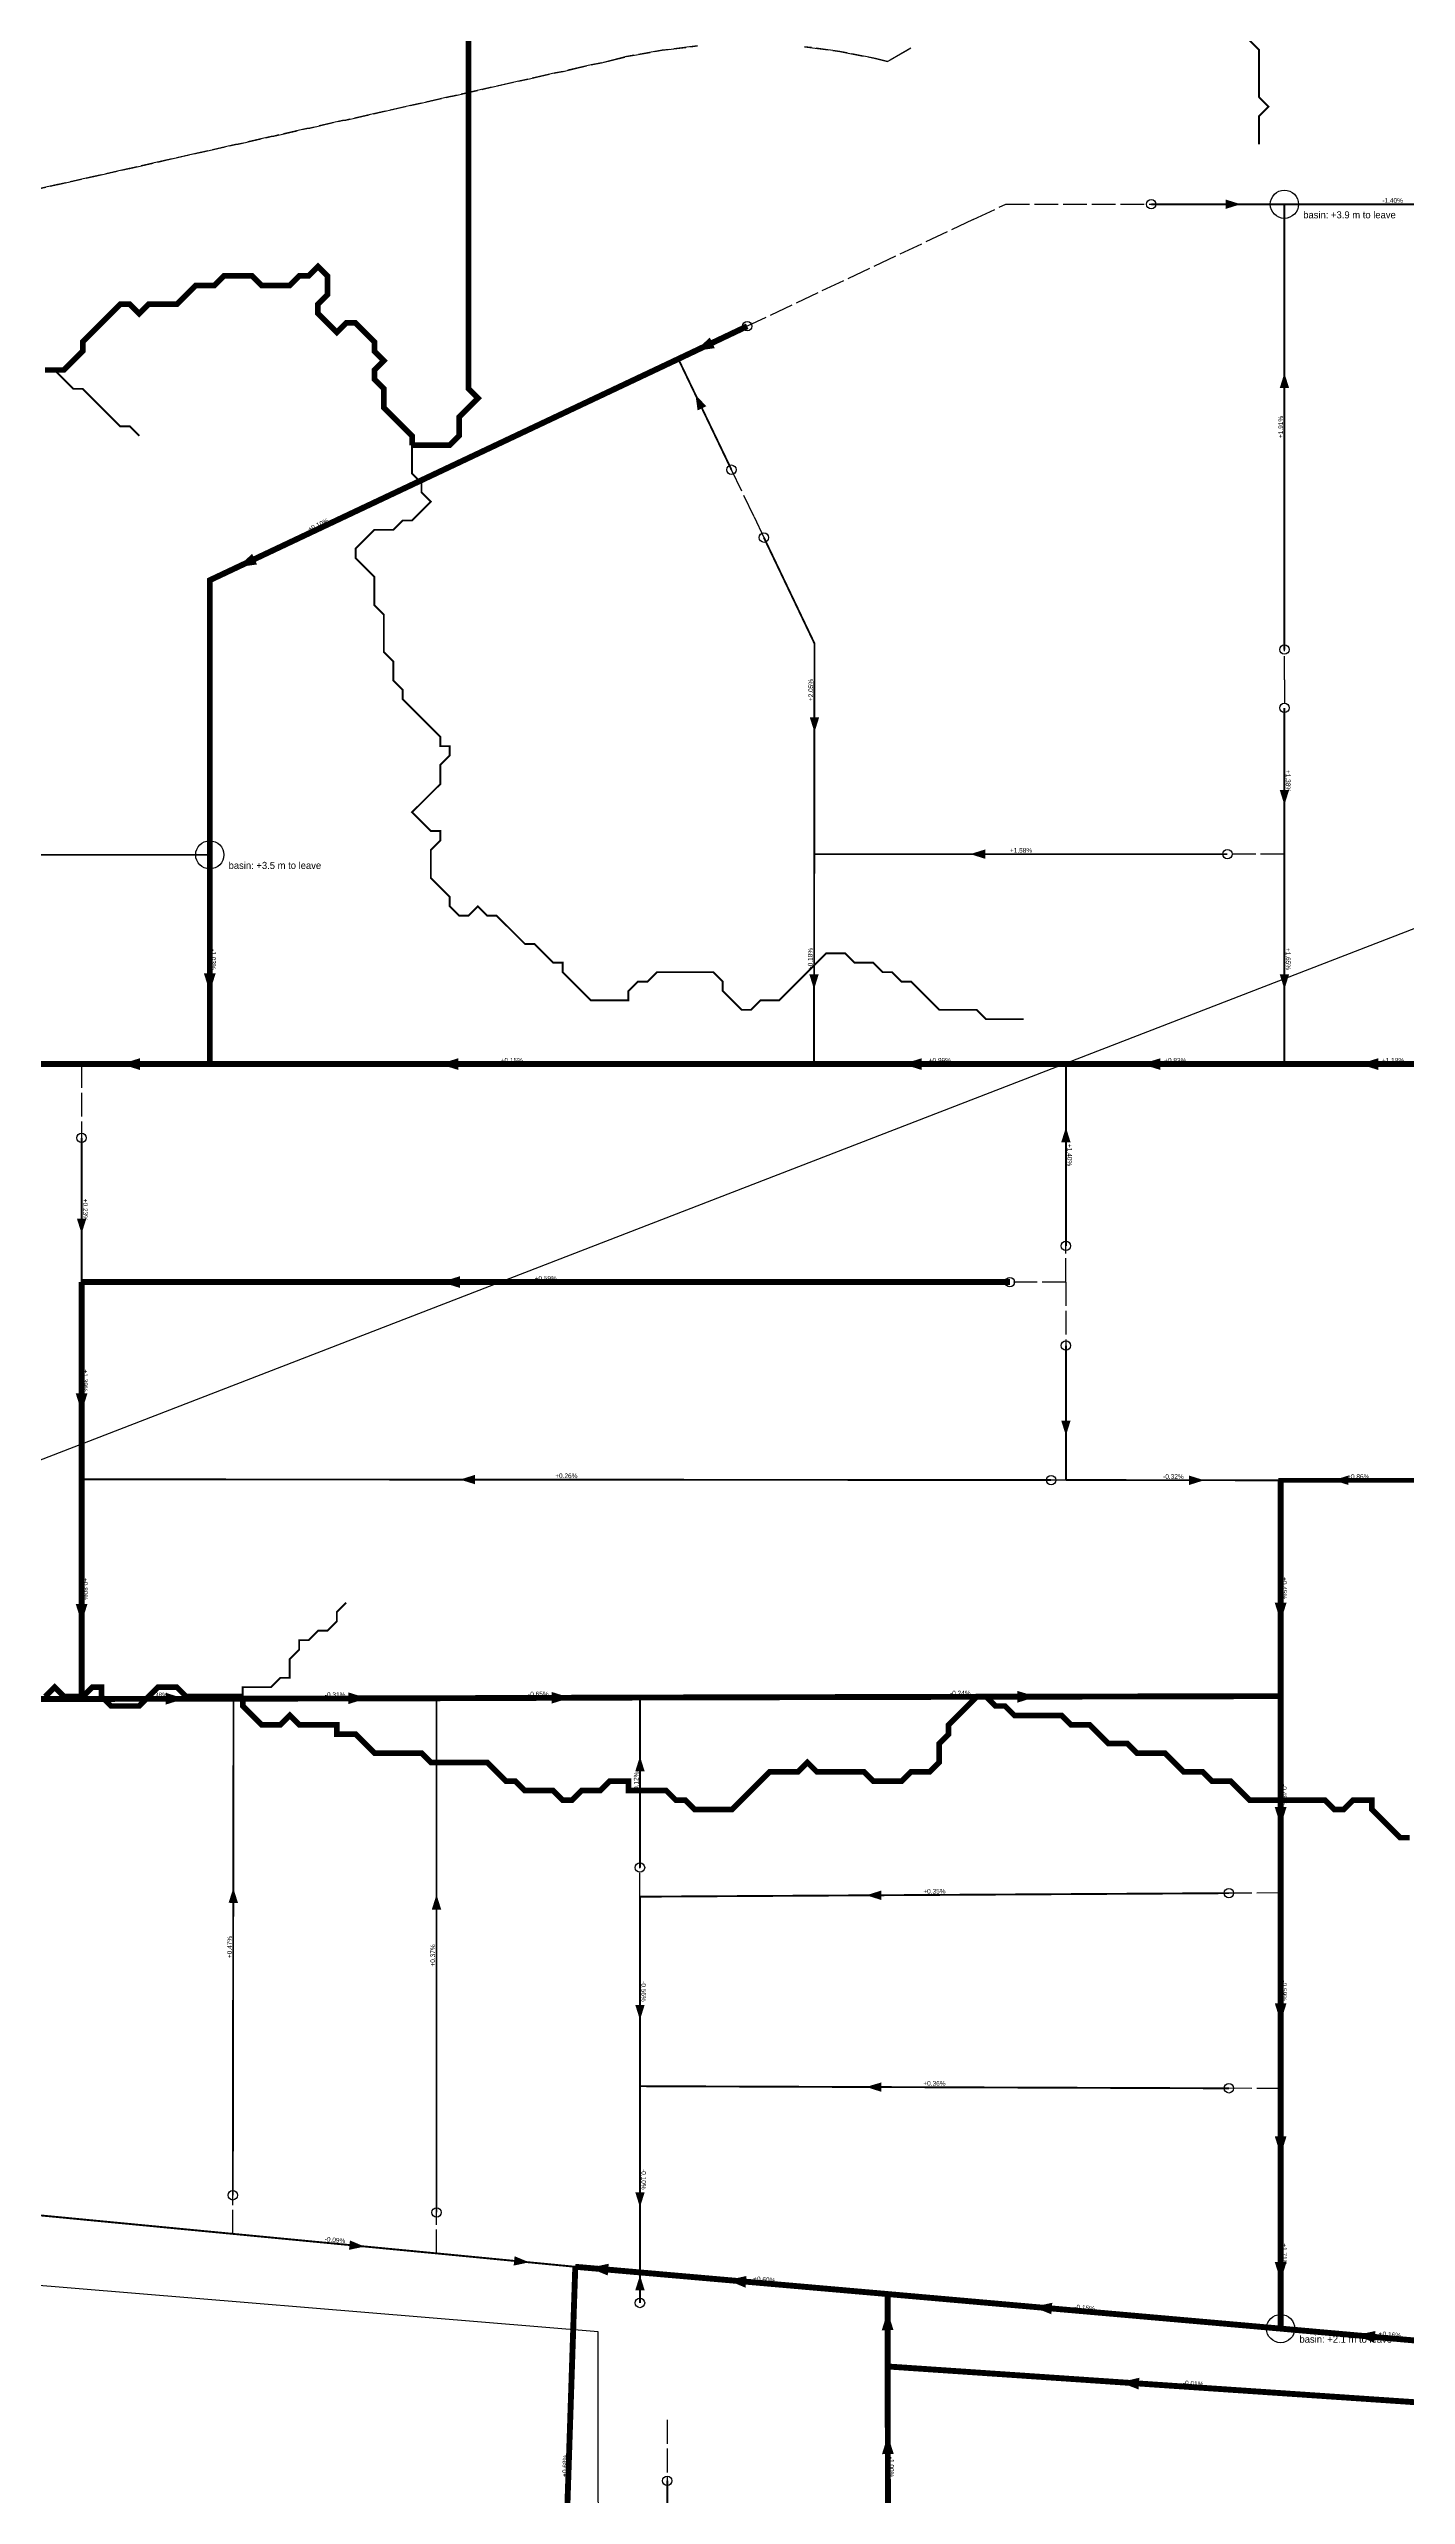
# Model space of a CAD drawing. Header units: metres. Extents: x 442821 to 452274, y 2561971 to 2571293.
# Drawn here: x 443661 to 444238, y 2564912 to 2565952 of the extents above; entities that cross this region are included whole.
import ezdxf
from ezdxf.enums import TextEntityAlignment as Align

# ---------------------------------------------------------------- set-up
doc = ezdxf.new("R2010")
doc.units = ezdxf.units.M
doc.header["$LTSCALE"] = 8
doc.linetypes.add('DASHDOT', pattern=[3.556, 2.54, -0.508, 0, -0.508])
doc.linetypes.add('DASHED', pattern=[1.524, 1.27, -0.254])
for name, color, linetype in [('A_ARROWS', 7, 'Continuous'), ('A_BASINS', 1, 'Continuous'), ('A_BUILT_2006', 252, 'Continuous'), ('A_CATCHMENTS', 7, 'Continuous'), ('A_DIRECT_LINK', 6, 'Continuous'), ('A_GRADIENT', 8, 'Continuous'), ('A_HEAD_GAP', 8, 'Continuous'), ('A_HEADS', 8, 'Continuous'), ('A_STREAMS', 5, 'Continuous')]:
    doc.layers.add(name, color=color, linetype=linetype)

msp = doc.modelspace()

# ---------------------------------------------------------------- linework, layer by layer
at = {"layer": 'A_ARROWS', "color": 1}
for points in [[(444167.3, 2565886.4), (444160.9, 2565884.4), (444160.9, 2565888.4)], [(443935.4, 2565824), (443941.6, 2565829.7), (443943.7, 2565825.2)], [(444185.9, 2565814.6), (444187.9, 2565808.2), (444183.9, 2565808.2)], [(443935.5, 2565805.4), (443940.1, 2565800.5), (443936.4, 2565798.7)], [(443740.8, 2565732), (443747, 2565737.7), (443749.1, 2565733.2)], [(443986.1, 2565661.8), (443984.1, 2565668.2), (443988.1, 2565668.2)], [(444185.9, 2565630.9), (444183.9, 2565637.3), (444187.9, 2565637.3)], [(444052.3, 2565610), (444058.7, 2565612), (444058.7, 2565608)], [(443729, 2565551.3), (443726.5, 2565559.3), (443731.5, 2565559.3)], [(443985.9, 2565552.5), (443983.9, 2565558.9), (443987.9, 2565558.9)], [(444185.9, 2565552.5), (444183.9, 2565558.9), (444187.9, 2565558.9)], [(443691.3, 2565520.7), (443699.3, 2565523.2), (443699.3, 2565518.2)], [(443826.7, 2565520.7), (443834.7, 2565523.2), (443834.7, 2565518.2)], [(444023.7, 2565520.7), (444031.7, 2565523.2), (444031.7, 2565518.2)], [(444125.2, 2565520.7), (444133.2, 2565523.2), (444133.2, 2565518.2)], [(444217.8, 2565520.7), (444225.8, 2565523.2), (444225.8, 2565518.2)], [(444093, 2565493.8), (444095, 2565487.4), (444091, 2565487.4)], [(443674.5, 2565448.6), (443672.5, 2565455), (443676.5, 2565455)], [(443827.4, 2565428), (443835.4, 2565430.5), (443835.4, 2565425.5)], [(443674.5, 2565372.7), (443672, 2565380.7), (443677, 2565380.7)], [(444093, 2565362.7), (444091, 2565369.1), (444095, 2565369.1)], [(443835.4, 2565344), (443841.8, 2565346), (443841.8, 2565342)], [(444151.8, 2565343.7), (444145.4, 2565341.7), (444145.4, 2565345.7)], [(444206.7, 2565343.7), (444213.1, 2565345.7), (444213.1, 2565341.7)], [(443674.5, 2565283.1), (443672, 2565291.1), (443677, 2565291.1)], [(444184.3, 2565283.6), (444181.8, 2565291.6), (444186.8, 2565291.6)], [(443718.3, 2565250.8), (443710.3, 2565248.3), (443710.3, 2565253.3)], [(443795.9, 2565251), (443787.9, 2565248.5), (443787.9, 2565253.5)], [(443882.3, 2565251.2), (443874.3, 2565248.7), (443874.3, 2565253.7)], [(444080.4, 2565251.7), (444072.4, 2565249.1), (444072.4, 2565254.1)], [(443911.9, 2565226.3), (443913.9, 2565219.9), (443909.9, 2565219.9)], [(444184.3, 2565196.7), (444181.8, 2565204.7), (444186.8, 2565204.7)], [(443739, 2565170.3), (443741, 2565163.9), (443737, 2565164)], [(443825.4, 2565167.5), (443827.4, 2565161.1), (443823.4, 2565161.1)], [(444008.1, 2565167.2), (444014.5, 2565169.2), (444014.5, 2565165.2)], [(443911.9, 2565114.2), (443909.9, 2565120.6), (443913.9, 2565120.6)], [(444184.3, 2565113.3), (444181.8, 2565121.3), (444186.8, 2565121.3)], [(444008.1, 2565085.7), (444014.5, 2565087.6), (444014.5, 2565083.6)], [(444184.3, 2565056.7), (444181.8, 2565064.7), (444186.8, 2565064.7)], [(443911.9, 2565034.5), (443909.9, 2565040.9), (443913.9, 2565040.9)], [(443794.8, 2565017.8), (443788.2, 2565016.4), (443788.6, 2565020.4)], [(443864.8, 2565011.1), (443858.2, 2565009.7), (443858.6, 2565013.7)], [(443890.4, 2565008.7), (443898.6, 2565010.5), (443898.2, 2565005.5)], [(444184.3, 2565003.2), (444181.8, 2565011.2), (444186.8, 2565011.2)], [(443911.9, 2565005.6), (443913.9, 2564999.2), (443909.9, 2564999.2)], [(443949.1, 2565003.5), (443957.2, 2565005.3), (443956.8, 2565000.3)], [(444017.2, 2564990.2), (444019.7, 2564982.3), (444014.7, 2564982.2)], [(444079.1, 2564992.1), (444087.2, 2564993.9), (444086.8, 2564989)], [(444216.4, 2564980.1), (444224.6, 2564981.9), (444224.1, 2564976.9)], [(444116.1, 2564960.1), (444124.2, 2564962), (444123.9, 2564957)], [(444017.3, 2564937.5), (444019.8, 2564929.6), (444014.8, 2564929.5)]]:
    msp.add_solid(points, dxfattribs=at)
at = {"layer": 'A_BASINS', "color": 1}
for centre in [(444185.9, 2565886.4), (443729, 2565609.7), (444184.3, 2564982.9)]:
    msp.add_circle(centre, 6, dxfattribs=at)
at = {"layer": 'A_BUILT_2006', "color": 252}
msp.add_lwpolyline([(444422.4, 2563343.7), (444425.8, 2563359.7), (444354.3, 2563402.3), (444079.1, 2562950.6), (443944.5, 2563054.6), (443895.5, 2563534.9), (443894.2, 2564981.6), (443353.4, 2565026.3), (443356.8, 2565236.3), (445139.7, 2565926.1), (445353.1, 2566067)], dxfattribs=at)
at = {"layer": 'A_CATCHMENTS', "color": 1, "linetype": 'DASHED'}
for points in [[(443649.4, 2565891.4), (443664.3, 2565894.8), (443664.5, 2565894.8), (443679.6, 2565898.2), (443679.7, 2565898.2), (443694.7, 2565901.6), (443695, 2565901.6), (443709.8, 2565905), (443710.3, 2565905.1), (443724.9, 2565908.4), (443725.6, 2565908.5), (443740, 2565911.8), (443741, 2565911.9), (443755.1, 2565915.2), (443756.3, 2565915.4), (443770.2, 2565918.6), (443771.6, 2565918.8), (443785.4, 2565922), (443786.9, 2565922.2), (443800.5, 2565925.3), (443802.3, 2565925.7), (443815.6, 2565928.7), (443817.6, 2565929.1), (443830.7, 2565932.1), (443832.9, 2565932.5), (443845.8, 2565935.5), (443848.2, 2565936), (443860.9, 2565938.9), (443863.6, 2565939.4), (443876, 2565942.3), (443879.3, 2565942.9), (443891.1, 2565945.7), (443895.6, 2565946.5), (443906.2, 2565949.2), (443921.3, 2565951.9), (443936.4, 2565953.7)], [(443981.8, 2565953.4), (443996.9, 2565951.4), (444012, 2565948.4), (444017.2, 2565947.1), (444027.1, 2565952.8)]]:
    msp.add_lwpolyline(points, dxfattribs=at)
at = {"layer": 'A_CATCHMENTS', "color": 3, "linetype": 'DASHED'}
for points in [[(443936.4, 2565953.7), (443921.3, 2565951.9), (443906.2, 2565949.2), (443895.6, 2565946.5), (443891.1, 2565945.7), (443879.3, 2565942.9), (443876, 2565942.3), (443863.6, 2565939.4), (443860.9, 2565938.9), (443848.2, 2565936), (443845.8, 2565935.5), (443832.9, 2565932.5), (443830.7, 2565932.1), (443817.6, 2565929.1), (443815.6, 2565928.7), (443802.3, 2565925.7), (443800.5, 2565925.3), (443786.9, 2565922.2), (443785.4, 2565922), (443771.6, 2565918.8), (443770.2, 2565918.6), (443756.3, 2565915.4), (443755.1, 2565915.2), (443741, 2565911.9), (443740, 2565911.8), (443725.6, 2565908.5), (443724.9, 2565908.4), (443710.3, 2565905.1), (443709.8, 2565905), (443695, 2565901.6), (443694.7, 2565901.6), (443679.7, 2565898.2), (443679.6, 2565898.2), (443664.5, 2565894.8), (443664.3, 2565894.8), (443649.4, 2565891.4)], [(444027.1, 2565952.8), (444017.2, 2565947.1), (444012, 2565948.4), (443996.9, 2565951.4), (443981.8, 2565953.4)]]:
    msp.add_lwpolyline(points, dxfattribs=at)
at = {"layer": 'A_DIRECT_LINK', "color": 6, "linetype": 'DASHED', "const_width": 2}
msp.add_lwpolyline([(445198.6, 2566068.3), (445175.1, 2565947), (445132.7, 2565921.7), (445069.7, 2565884.2), (445021.7, 2565884.3), (445021, 2565791.7), (444831.9, 2565790.7), (444664.4, 2565791.8), (444664.4, 2565708.5), (444456.3, 2565708.3), (444370.7, 2565708.2), (444277.9, 2565708.1), (444278.2, 2565520.7), (444277.7, 2565398.4), (444277.6, 2565343.6), (444184.3, 2565343.7), (444184.3, 2565251.9), (444184.3, 2565168.2), (444184.3, 2565085), (444184.3, 2564982.9), (444171.9, 2564984), (444017.2, 2564997.6), (444017.2, 2564966.8), (444017.4, 2564881.2)], dxfattribs=at)
at = {"layer": 'A_HEAD_GAP', "color": 8, "linetype": 'DASHED'}
for points in [[(444053.6, 2565879.9), (443957.5, 2565834.5)], [(444053.6, 2565879.9), (444067.4, 2565886.4), (444129.3, 2565886.4)], [(443960.4, 2565753.4), (443950.8, 2565773.5)], [(443960.4, 2565753.4), (443964.6, 2565744.6)], [(444185.9, 2565684.1), (444185.9, 2565697)], [(444185.9, 2565684.1), (444185.9, 2565672.2)], [(444185.9, 2565610), (444161.7, 2565610)], [(443674.5, 2565520.7), (443674.5, 2565489.3)], [(444093, 2565428), (444093, 2565443.4)], [(444093, 2565428), (444069.2, 2565428)], [(444093, 2565428), (444093, 2565401)], [(444093, 2565343.8), (444086.7, 2565343.8)], [(443911.9, 2565166.6), (443911.9, 2565179)], [(444184.3, 2565168.2), (444162.3, 2565168.1)], [(444184.3, 2565085), (444162.3, 2565085.1)], [(443738.8, 2565023.2), (443738.8, 2565039.6)], [(443825.4, 2565014.9), (443825.4, 2565032.3)], [(443923.5, 2564944.1), (443923.5, 2564918.2)]]:
    msp.add_lwpolyline(points, dxfattribs=at)
at = {"layer": 'A_HEADS', "color": 1}
for centre in [(444129.3, 2565886.4), (443957.5, 2565834.5), (443950.8, 2565773.5), (443964.6, 2565744.6), (444185.9, 2565697), (444185.9, 2565672.2), (444161.7, 2565610), (443674.5, 2565489.3), (444093, 2565443.4), (444069.2, 2565428), (444093, 2565401), (444086.7, 2565343.8), (443911.9, 2565179), (444162.3, 2565168.1), (444162.3, 2565085.1), (443738.8, 2565039.6), (443825.4, 2565032.3), (443911.9, 2564993.8), (443923.5, 2564918.2)]:
    msp.add_circle(centre, 2, dxfattribs=at)
at = {"layer": 'A_SECONDARY_HEADER', "color": 1, "const_width": 2.5}
for points in [[(443957.5, 2565834.5), (443928.2, 2565820.6)], [(444093, 2565520.7), (443985.9, 2565520.7)], [(444185.9, 2565520.7), (444093, 2565520.7)], [(444278.2, 2565520.7), (444185.9, 2565520.7)], [(444069.2, 2565428), (443674.5, 2565428)], [(443674.5, 2565428), (443674.5, 2565344.1)], [(443674.5, 2565344.1), (443674.5, 2565250.7)], [(444184.3, 2565046.1), (444184.3, 2564982.9)], [(443884.4, 2565009.2), (443878.8, 2564839.9)], [(444017.2, 2564997.6), (443911.9, 2565006.8)]]:
    msp.add_lwpolyline(points, dxfattribs=at)
at = {"layer": 'A_SECONDARY_HEADER', "color": 1, "linetype": 'DASHED', "const_width": 2.5}
for points in [[(443928.2, 2565820.6), (443729, 2565726.5), (443729, 2565609.7)], [(443674.5, 2565520.7), (443588, 2565520.7)], [(443985.9, 2565520.7), (443729, 2565520.7)], [(444184.3, 2565343.7), (444184.3, 2565251.9)], [(443911.9, 2565006.8), (443884.4, 2565009.2)], [(444276.9, 2564974.7), (444184.3, 2564982.9)], [(444276.8, 2564949.2), (444017.2, 2564966.8)]]:
    msp.add_lwpolyline(points, dxfattribs=at)
at = {"layer": 'A_SECONDARY_HEADER', "color": 1, "linetype": 'DASHDOT', "const_width": 2.5}
for points in [[(443729, 2565609.7), (443729, 2565520.7)], [(443729, 2565520.7), (443674.5, 2565520.7)], [(443588.8, 2565250.5), (443674.5, 2565250.7)], [(443674.5, 2565250.7), (443739.1, 2565250.8)], [(443739.1, 2565250.8), (443825.4, 2565251)], [(443825.4, 2565251), (443911.9, 2565251.3)], [(443911.9, 2565251.3), (444184.3, 2565251.9)], [(444184.3, 2565251.9), (444184.3, 2565168.2)], [(444184.3, 2565168.2), (444184.3, 2565085)], [(444184.3, 2565085), (444184.3, 2565046.1)], [(444017.2, 2564966.8), (444017.2, 2564997.6)], [(444184.3, 2564982.9), (444171.9, 2564984), (444017.2, 2564997.6)], [(444017.4, 2564881.2), (444017.2, 2564966.8)]]:
    msp.add_lwpolyline(points, dxfattribs=at)
at = {"layer": 'A_SECONDARY_MAIN', "color": 1, "linetype": 'DASHDOT', "const_width": 0.8}
for points in [[(444185.9, 2565886.4), (444277.9, 2565886.4)], [(444093, 2565343.8), (444184.3, 2565343.7)], [(443911.9, 2565166.6), (443911.9, 2565086)], [(443413.7, 2565054.4), (443738.8, 2565023.2)], [(443825.4, 2565014.9), (443884.4, 2565009.2)]]:
    msp.add_lwpolyline(points, dxfattribs=at)
at = {"layer": 'A_SECONDARY_MAIN', "color": 1, "const_width": 0.8}
for points in [[(443964.6, 2565744.6), (443986.1, 2565699.6), (443986, 2565610)], [(444185.9, 2565672.2), (444185.9, 2565610)], [(444185.9, 2565610), (444185.9, 2565520.7)], [(443923.5, 2564918.2), (443923.6, 2564840.2)]]:
    msp.add_lwpolyline(points, dxfattribs=at)
at = {"layer": 'A_SECONDARY_MAIN', "color": 1, "linetype": 'DASHED', "const_width": 0.8}
for points in [[(443986, 2565610), (443985.9, 2565520.7)], [(443911.9, 2565086), (443911.9, 2565006.8)], [(443738.8, 2565023.2), (443825.4, 2565014.9)], [(443911.9, 2564993.8), (443911.9, 2565006.8)]]:
    msp.add_lwpolyline(points, dxfattribs=at)
at = {"layer": 'A_SECONDARY_MAIN_BRANCH', "color": 1, "const_width": 0.8}
for points in [[(444129.3, 2565886.4), (444185.9, 2565886.4)], [(444185.9, 2565697), (444185.9, 2565886.4)], [(443950.8, 2565773.5), (443928.2, 2565820.6)], [(444161.7, 2565610), (443986, 2565610)], [(444093, 2565443.4), (444093, 2565520.7)], [(444093, 2565401), (444093, 2565343.8)], [(444250.3, 2565343.6), (444184.3, 2565343.7)]]:
    msp.add_lwpolyline(points, dxfattribs=at)
at = {"layer": 'A_SECONDARY_MAIN_BRANCH', "color": 1, "linetype": 'DASHED', "const_width": 0.8}
for points in [[(443413.7, 2565547.3), (443413.7, 2565609.7), (443729, 2565609.7)], [(443674.5, 2565489.3), (443674.5, 2565428)], [(444086.7, 2565343.8), (443674.5, 2565344.1)], [(443738.8, 2565039.6), (443739.1, 2565250.8)], [(443825.4, 2565032.3), (443825.4, 2565251)], [(443911.9, 2565179), (443911.9, 2565251.3)], [(444162.3, 2565168.1), (443911.9, 2565166.6)], [(444162.3, 2565085.1), (443911.9, 2565086)]]:
    msp.add_lwpolyline(points, dxfattribs=at)
at = {"layer": 'A_STREAMS', "color": 5}
for points, const_width in [([(443839, 2565956), (443839, 2565952), (443839, 2565948), (443839, 2565944), (443839, 2565940), (443839, 2565936), (443839, 2565932), (443839, 2565927.9), (443839, 2565923.9), (443839, 2565919.9), (443839, 2565915.9), (443839, 2565911.9), (443839, 2565907.9), (443839, 2565903.9), (443839, 2565899.9), (443839, 2565895.9), (443839, 2565891.9), (443839, 2565887.9), (443839, 2565883.9), (443839, 2565879.9), (443839, 2565875.9), (443839, 2565871.9), (443839, 2565867.9), (443839, 2565863.9), (443839, 2565859.9), (443839, 2565855.9), (443839, 2565851.9), (443839, 2565847.9), (443839, 2565843.9), (443839, 2565839.9), (443839, 2565835.9), (443839, 2565831.9), (443839, 2565827.9), (443839, 2565823.9), (443839, 2565819.9), (443839, 2565815.9), (443839, 2565811.9), (443839, 2565807.9), (443843, 2565803.9), (443839, 2565799.9), (443835, 2565795.9), (443835, 2565791.9), (443835, 2565787.9), (443831, 2565783.9), (443827, 2565783.9), (443823, 2565783.9), (443819, 2565783.9), (443815, 2565783.9)], 2.4), ([(444175.1, 2565911.9), (444175.1, 2565915.9), (444175.1, 2565919.9), (444175.1, 2565923.9), (444179.1, 2565927.9), (444175.1, 2565932), (444175.1, 2565936), (444175.1, 2565940), (444175.1, 2565944), (444175.1, 2565948), (444175.1, 2565952), (444171.1, 2565956)], 0.8), ([(443815, 2565783.9), (443815, 2565787.9), (443811, 2565791.9), (443807, 2565795.9), (443803, 2565799.9), (443803, 2565803.9), (443803, 2565807.9), (443799, 2565811.9), (443799, 2565815.9), (443803, 2565819.9), (443799, 2565823.9), (443799, 2565827.9), (443795, 2565831.9), (443791, 2565835.9), (443787, 2565835.9), (443783, 2565831.9), (443779, 2565835.9), (443775, 2565839.9), (443775, 2565843.9), (443779, 2565847.9), (443779, 2565851.9), (443779, 2565855.9), (443775, 2565859.9), (443771, 2565855.9), (443767, 2565855.9), (443763, 2565851.9), (443759, 2565851.9), (443755, 2565851.9), (443751, 2565851.9), (443747, 2565855.9), (443743, 2565855.9), (443739, 2565855.9), (443735, 2565855.9), (443731, 2565851.9), (443727, 2565851.9), (443723, 2565851.9), (443719, 2565847.9), (443715, 2565843.9), (443711, 2565843.9), (443707, 2565843.9), (443703, 2565843.9), (443699, 2565839.9), (443695, 2565843.9), (443691, 2565843.9), (443687, 2565839.9), (443683, 2565835.9), (443679, 2565831.9), (443675, 2565827.9), (443675, 2565823.9), (443671, 2565819.9), (443667, 2565815.9), (443663, 2565815.9)], 2.4), ([(443663, 2565815.9), (443659, 2565815.9)], 2.4), ([(443699, 2565787.9), (443695, 2565791.9), (443691, 2565791.9), (443687, 2565795.9), (443683, 2565799.9), (443679, 2565803.9), (443675, 2565807.9), (443671, 2565807.9), (443667, 2565811.9), (443663, 2565815.9)], 0.8), ([(444075.1, 2565539.8), (444071.1, 2565539.8), (444067.1, 2565539.8), (444063.1, 2565539.8), (444059.1, 2565539.8), (444055.1, 2565543.8), (444051.1, 2565543.8), (444047.1, 2565543.8), (444043.1, 2565543.8), (444039.1, 2565543.8), (444035.1, 2565547.8), (444031.1, 2565551.8), (444027.1, 2565555.8), (444023.1, 2565555.8), (444019.1, 2565559.8), (444015.1, 2565559.8), (444011.1, 2565563.8), (444007.1, 2565563.8), (444003.1, 2565563.8), (443999.1, 2565567.8), (443995.1, 2565567.8), (443991.1, 2565567.8), (443987.1, 2565563.8), (443983.1, 2565559.8), (443979.1, 2565555.8), (443975.1, 2565551.8), (443971.1, 2565547.8), (443967.1, 2565547.8), (443963.1, 2565547.8), (443959.1, 2565543.8), (443955.1, 2565543.8), (443951.1, 2565547.8), (443947.1, 2565551.8), (443947.1, 2565555.8), (443943.1, 2565559.8), (443939.1, 2565559.8), (443935.1, 2565559.8), (443931.1, 2565559.8), (443927.1, 2565559.8), (443923.1, 2565559.8), (443919.1, 2565559.8), (443915.1, 2565555.8), (443911, 2565555.8), (443907, 2565551.8), (443907, 2565547.8), (443903, 2565547.8), (443899, 2565547.8), (443895, 2565547.8), (443891, 2565547.8), (443887, 2565551.8), (443883, 2565555.8), (443879, 2565559.8), (443879, 2565563.8), (443875, 2565563.8), (443871, 2565567.8), (443867, 2565571.8), (443863, 2565571.8), (443859, 2565575.8), (443855, 2565579.8), (443851, 2565583.8), (443847, 2565583.8), (443843, 2565587.8), (443839, 2565583.8), (443835, 2565583.8), (443831, 2565587.8), (443831, 2565591.8), (443827, 2565595.8), (443823, 2565599.8), (443823, 2565603.8), (443823, 2565607.8), (443823, 2565611.8), (443827, 2565615.8), (443827, 2565619.8), (443823, 2565619.8), (443819, 2565623.8), (443815, 2565627.8), (443819, 2565631.8), (443823, 2565635.8), (443827, 2565639.8), (443827, 2565643.9), (443827, 2565647.9), (443831, 2565651.9), (443831, 2565655.9), (443827, 2565655.9), (443827, 2565659.9), (443823, 2565663.9), (443819, 2565667.9), (443815, 2565671.9), (443811, 2565675.9), (443811, 2565679.9), (443807, 2565683.9), (443807, 2565687.9), (443807, 2565691.9), (443803, 2565695.9), (443803, 2565699.9), (443803, 2565703.9), (443803, 2565707.9), (443803, 2565711.9), (443799, 2565715.9), (443799, 2565719.9), (443799, 2565723.9), (443799, 2565727.9), (443795, 2565731.9), (443791, 2565735.9), (443791, 2565739.9), (443795, 2565743.9), (443799, 2565747.9), (443803, 2565747.9), (443807, 2565747.9), (443811, 2565751.9), (443815, 2565751.9), (443819, 2565755.9), (443823, 2565759.9), (443819, 2565763.9), (443819, 2565767.9), (443815, 2565771.9), (443815, 2565775.9), (443815, 2565779.9), (443815, 2565783.9)], 0.8), ([(443787, 2565291.7), (443783, 2565287.7), (443783, 2565283.7), (443779, 2565279.7), (443775, 2565279.7), (443771, 2565275.7), (443767, 2565275.7), (443767, 2565271.7), (443763, 2565267.7), (443763, 2565263.7), (443763, 2565259.7), (443759, 2565259.7), (443755, 2565255.7), (443751, 2565255.7), (443747, 2565255.7), (443743, 2565255.7), (443743, 2565251.7)], 0.8), ([(443743, 2565251.7), (443739, 2565251.7), (443735, 2565251.7), (443731, 2565251.7), (443727, 2565251.7), (443723, 2565251.7), (443719, 2565251.7), (443715, 2565255.7), (443711, 2565255.7), (443707, 2565255.7), (443703, 2565251.7), (443699, 2565247.7), (443695, 2565247.7), (443691, 2565247.7), (443687, 2565247.7), (443683, 2565251.7), (443683, 2565255.7), (443679, 2565255.7), (443675, 2565251.7), (443671, 2565251.7), (443667, 2565251.7), (443663, 2565255.7), (443659, 2565251.7)], 2.4), ([(444239.1, 2565191.7), (444235.1, 2565191.7), (444231.1, 2565195.7), (444227.1, 2565199.7), (444223.1, 2565203.7), (444223.1, 2565207.7), (444219.1, 2565207.7), (444215.1, 2565207.7), (444211.1, 2565203.7), (444207.1, 2565203.7), (444203.1, 2565207.7), (444199.1, 2565207.7), (444195.1, 2565207.7), (444191.1, 2565207.7), (444187.1, 2565207.7), (444183.1, 2565207.7), (444179.1, 2565207.7), (444175.1, 2565207.7), (444171.1, 2565207.7), (444167.1, 2565211.7), (444163.1, 2565215.7), (444159.1, 2565215.7), (444155.1, 2565215.7), (444151.1, 2565219.7), (444147.1, 2565219.7), (444143.1, 2565219.7), (444139.1, 2565223.7), (444135.1, 2565227.7), (444131.1, 2565227.7), (444127.1, 2565227.7), (444123.1, 2565227.7), (444119.1, 2565231.7), (444115.1, 2565231.7), (444111.1, 2565231.7), (444107.1, 2565235.7), (444103.1, 2565239.7), (444099.1, 2565239.7), (444095.1, 2565239.7), (444091.1, 2565243.7), (444087.1, 2565243.7), (444083.1, 2565243.7), (444079.1, 2565243.7), (444075.1, 2565243.7), (444071.1, 2565243.7), (444067.1, 2565247.7), (444063.1, 2565247.7), (444059.1, 2565251.7), (444055.1, 2565251.7), (444051.1, 2565247.7), (444047.1, 2565243.7), (444043.1, 2565239.7), (444043.1, 2565235.7), (444039.1, 2565231.7), (444039.1, 2565227.7), (444039.1, 2565223.7), (444035.1, 2565219.7), (444031.1, 2565219.7), (444027.1, 2565219.7), (444023.1, 2565215.7), (444019.1, 2565215.7), (444015.1, 2565215.7), (444011.1, 2565215.7), (444007.1, 2565219.7), (444003.1, 2565219.7), (443999.1, 2565219.7), (443995.1, 2565219.7), (443991.1, 2565219.7), (443987.1, 2565219.7), (443983.1, 2565223.7), (443979.1, 2565219.7), (443975.1, 2565219.7), (443971.1, 2565219.7), (443967.1, 2565219.7), (443963.1, 2565215.7), (443959.1, 2565211.7), (443955.1, 2565207.7), (443951.1, 2565203.7), (443947.1, 2565203.7), (443943.1, 2565203.7), (443939.1, 2565203.7), (443935.1, 2565203.7), (443931.1, 2565207.7), (443927.1, 2565207.7), (443923.1, 2565211.7), (443919.1, 2565211.7), (443915.1, 2565211.7), (443911, 2565211.7), (443907, 2565211.7), (443907, 2565215.7), (443903, 2565215.7), (443899, 2565215.7), (443895, 2565211.7), (443891, 2565211.7), (443887, 2565211.7), (443883, 2565207.7), (443879, 2565207.7), (443875, 2565211.7), (443871, 2565211.7), (443867, 2565211.7), (443863, 2565211.7), (443859, 2565215.7), (443855, 2565215.7), (443851, 2565219.7), (443847, 2565223.7), (443843, 2565223.7), (443839, 2565223.7), (443835, 2565223.7), (443831, 2565223.7), (443827, 2565223.7), (443823, 2565223.7), (443819, 2565227.7), (443815, 2565227.7), (443811, 2565227.7), (443807, 2565227.7), (443803, 2565227.7), (443799, 2565227.7), (443795, 2565231.7), (443791, 2565235.7), (443787, 2565235.7), (443783, 2565235.7), (443783, 2565239.7), (443779, 2565239.7), (443775, 2565239.7), (443771, 2565239.7), (443767, 2565239.7), (443763, 2565243.7), (443759, 2565239.7), (443755, 2565239.7), (443751, 2565239.7), (443747, 2565243.7), (443743, 2565247.7), (443743, 2565251.7)], 2.4)]:
    msp.add_lwpolyline(points, dxfattribs=dict(at, const_width=const_width))

# ---------------------------------------------------------------- texts
at = {"layer": 'A_BASINS', "color": 1}
for s, p in [('basin: +3.9 m to leave', (444193.9, 2565880.4)), ('basin: +3.5 m to leave', (443737, 2565603.7)), ('basin: +2.1 m to leave', (444192.3, 2564976.9))]:
    msp.add_text(s, height=3, dxfattribs=at).set_placement(p)
at = {"layer": 'A_GRADIENT', "color": 1}
msp.add_text('-1.40%', height=2, dxfattribs=at).set_placement((444231.9, 2565886.4), align=Align.BOTTOM_CENTER)
for s, rotation, p in [('+1.91%', 90, (444185.9, 2565791.7)), ('+0.10%', 25.2983, (443775.8, 2565748.6)), ('+2.05%', 89.9124, (443986.1, 2565679.8)), ('+1.38%', -90, (444185.9, 2565641.1)), ('+1.58%', 360, (444073.9, 2565610)), ('-1.03%', -90, (443729, 2565565.2)), ('+0.18%', 89.9124, (443985.9, 2565565.4)), ('+1.65%', -89.9749, (444185.9, 2565565.4)), ('+0.15%', 360, (443857.4, 2565520.7)), ('+0.99%', 360, (444039.4, 2565520.7)), ('+0.83%', 360, (444139.5, 2565520.7)), ('+1.18%', 360, (444232.1, 2565520.7)), ('+1.40%', 270.0001, (444093, 2565482)), ('+0.23%', -90, (443674.5, 2565458.7)), ('+0.59%', 360, (443871.8, 2565428)), ('+1.39%', -90, (443674.5, 2565386.1)), ('+0.26%', 359.95, (443880.6, 2565344)), ('-0.32%', -0.05, (444138.7, 2565343.7)), ('+0.86%', 359.95, (444217.3, 2565343.7)), ('+0.80%', -90, (443674.5, 2565297.4)), ('+0.45%', -90, (444184.3, 2565297.8)), ('-0.38%', 0.1383, (443706.8, 2565250.8)), ('-0.31%', 0.1383, (443782.3, 2565250.9)), ('-0.65%', 0.1383, (443868.7, 2565251.2)), ('-0.24%', 0.1383, (444048.1, 2565251.6)), ('+0.12%', 90, (443911.9, 2565215.1)), ('-0.48%', -90, (444184.3, 2565210.1)), ('+0.35%', 0.3364, (444037.1, 2565167.3)), ('+0.47%', 89.9246, (443739, 2565145.2)), ('+0.37%', 90, (443825.4, 2565141.6)), ('-0.59%', -90, (444184.3, 2565126.6)), ('-0.56%', -90, (443911.9, 2565126.3)), ('+0.36%', 359.7981, (444037.1, 2565085.6)), ('-0.10%', -90, (443911.9, 2565046.4)), ('-0.09%', -5.4908, (443782.1, 2565019)), ('+1.71%', -90, (444184.3, 2565014.5)), ('+0.60%', 354.9933, (443964.6, 2565002.2)), ('-0.15%', 354.9933, (444100.8, 2564990.2)), ('+0.16%', 354.9442, (444230.6, 2564978.8)), ('-0.01%', 356.1183, (444147, 2564958)), ('+0.68%', 88.115, (443881.6, 2564924.5)), ('-1.00%', 270.1116, (444017.3, 2564924))]:
    msp.add_text(s, height=2, rotation=rotation, dxfattribs=at).set_placement(p, align=Align.BOTTOM_CENTER)

doc.saveas('drawing.dxf')
